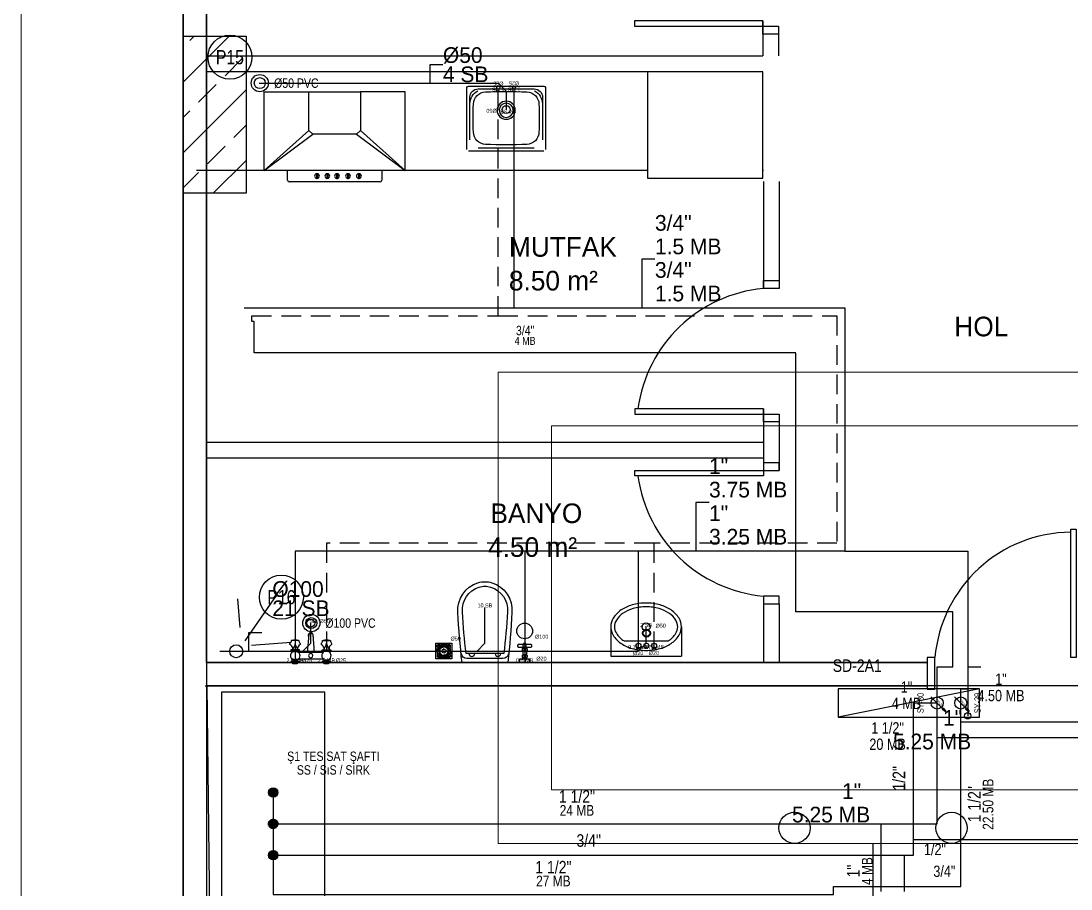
# Model space of a CAD drawing. Header units: centimetres. Extents: x 247996 to 315152, y -468471 to -440326.
# Drawn here: x 256625 to 257294, y -441872 to -441319 of the extents above; entities that cross this region are included whole.
import ezdxf
from ezdxf.enums import TextEntityAlignment as Align

# ---------------------------------------------------------------- set-up
doc = ezdxf.new("R2010")
doc.units = ezdxf.units.CM
doc.linetypes.add('0', pattern=[500, 500])
doc.linetypes.add('BASMA HATTI', pattern=[0.375, 0.25, -0.125])
for name, color, linetype, lineweight in [('SCOTT-ANTED', 144, 'CONTINUOUS', 0), ('SCOTT-MTY-PISSU-BORU-TAVANDAN', 6, 'PISSU HATTI', 30), ('SCOTT-MTY-PISSU-CAP', 211, 'CONTINUOUS', 30), ('SCOTT-MTY-SICAKSU-BORU', 1, 'BASMA HATTI', 30), ('SCOTT-MTY-SOGUKSU-BORU', 5, '0', 30), ('SCOTT-MTY-TEMIZSU-CAP', 101, 'CONTINUOUS', 30)]:
    doc.layers.add(name, color=color, linetype=linetype, lineweight=lineweight)
for name, color, linetype in [('SCOTT-MD-YUK-BIRIMI', 7, 'CONTINUOUS'), ('SCOTT-MKDU0', 50, 'CONTINUOUS'), ('SCOTT-MTY-PISSU-KOLON', 211, 'Continuous'), ('SCOTT-MTY-PISSU-KOLONNO', 211, 'Continuous'), ('SCOTT-MTY-SAYAC', 3, 'Continuous'), ('SCOTT-MTY-SIRKULASYON-BORU', 31, 'Continuous'), ('SCOTT-MTY-TEFRIS', 15, 'CONTINUOUS'), ('SCOTT-MTY-TES-SAFT', 8, 'Continuous'), ('SCOTT-MTY-VANA', 1, 'Continuous'), ('SCOTT-MTY-YUK-BIRIMI', 7, 'CONTINUOUS')]:
    doc.layers.add(name, color=color, linetype=linetype)
doc.styles.add('CAP', font='wturkce.SHX', dxfattribs={"width": 0.65})
doc.styles.add('MtXpl_Comic_Sans_MS', font='comic.ttf')
doc.styles.add('MTY_CAP', font='wturkce.SHX', dxfattribs={"width": 0.65})
doc.styles.add('MTYCAPLT', font='arial.ttf')
doc.styles.add('ROTAS', font='arial.ttf')
doc.linetypes.add('PISSU HATTI', pattern='A,0.5,0.5,["(",Standard,S=0.1,R=0,X=-0.01,Y=-0.036],-0.05', length=0.9)

# ---------------------------------------------------------------- blocks, each defined once
blk = doc.blocks.new('T-KOLON-T')
blk.add_hatch(color=7).paths.add_polyline_path([(3, 0), (2.77, 1.15), (2.12, 2.12), (1.15, 2.77), (0, 3), (-1.15, 2.77), (-2.12, 2.12), (-2.77, 1.15), (-3, 0), (-2.77, -1.15), (-2.12, -2.12), (-1.15, -2.77), (0, -3), (1.15, -2.77), (2.12, -2.12), (2.77, -1.15)])
blk.add_circle((0, 0), 3)
blk = doc.blocks.new('T-DOLAP')
blk.add_line((-45, -9), (45, 9))
blk.add_lwpolyline([(-45, -9), (45, -9), (45, 9), (-45, 9)], close=True)
blk = doc.blocks.new('MTY-SU SAYACI')
at = {"layer": 'SCOTT-MTY-VANA'}
blk.add_hatch(color=256, dxfattribs=at).paths.add_polyline_path([(9.8, 9.8), (5.6, 7), (7, 5.6)])
for p, q in [((-7.3, -7.3), (6.3, 6.3)), ((5.6, 7), (9.8, 9.8)), ((7, 5.6), (5.6, 7)), ((7, 5.6), (9.8, 9.8))]:
    blk.add_line(p, q, dxfattribs=at)
blk.add_circle((0, 0), 7, dxfattribs=at)
blk.add_attdef('CAP', (-2.3, -1.2), '', height=2.5, rotation=45, dxfattribs=at)
blk = doc.blocks.new('T-KOLON-P')
for radius in [5.5, 3.5]:
    blk.add_circle((0, 0), radius)
blk = doc.blocks.new('SUZGEC1')
at = {"layer": 'SCOTT-MTY-TEFRIS'}
blk.add_lwpolyline([(-5, -5), (-5, 5), (5, 5), (5, -5)], close=True, dxfattribs=at)
for points in [[(-4.33, 3.86), (-1.99, 1.52, 0.029484), (-2.15, 1.27), (-4.33, 2.48)], [(-2.48, 0.33), (-4.33, 0.33), (-4.33, 1.72), (-2.41, 0.65, 0.032775)], [(-3.86, 4.33), (-2.48, 4.33), (-1.27, 2.15, 0.029484), (-1.52, 1.99)], [(-0.65, 2.41, -0.032775), (-0.33, 2.48), (-0.33, 4.33), (-1.72, 4.33)], [(0.33, 2.48), (0.33, 4.33), (1.72, 4.33), (0.65, 2.41, 0.032775)], [(1.27, 2.15), (2.48, 4.33), (3.86, 4.33), (1.52, 1.99, 0.029484)], [(4.33, 3.86), (1.99, 1.52, -0.029484), (2.15, 1.27), (4.33, 2.48)], [(4.33, 0.33), (4.33, 1.72), (2.41, 0.65, -0.032775), (2.48, 0.33)], [(-2.48, -0.33), (-4.33, -0.33), (-4.33, -1.72), (-2.41, -0.65, -0.032775)], [(-4.33, -3.86), (-1.99, -1.52, -0.029484), (-2.15, -1.27), (-4.33, -2.48)], [(-3.86, -4.33), (-2.48, -4.33), (-1.27, -2.15, -0.029484), (-1.52, -1.99)], [(-0.33, -4.33), (-1.72, -4.33), (-0.65, -2.41, 0.032775), (-0.33, -2.48)], [(0.33, -2.48), (0.33, -4.33), (1.72, -4.33), (0.65, -2.41, -0.032775)], [(2.48, -4.33), (1.27, -2.15, 0.029484), (1.52, -1.99), (3.86, -4.33)], [(4.33, -2.48), (4.33, -3.86), (1.99, -1.52, 0.029484), (2.15, -1.27)], [(4.33, -0.33), (4.33, -1.72), (2.41, -0.65, 0.032775), (2.48, -0.33)]]:
    blk.add_lwpolyline(points, format="xyb", close=True, dxfattribs=at)
blk.add_circle((0, 0), 1.25, dxfattribs=at)
at = {"layer": 'SCOTT-MD-YUK-BIRIMI', "color": 6, "style": 'CAP'}
blk.add_attdef('PSCP', (4.29, 6.72), '', height=2.5, dxfattribs=at)
blk.add_attdef('PS', text='', height=2.5, dxfattribs=at).set_placement((0, 0), align=Align.CENTER)
blk = doc.blocks.new('EVIYE1')
at = {"layer": 'SCOTT-MTY-TEFRIS', "color": 6}
blk.add_circle((0, 15), 2.5, dxfattribs=at)
at = {"layer": 'SCOTT-MTY-TEFRIS', "color": 3, "ltscale": 10}
blk.add_circle((-5, 1), 1, dxfattribs=at)
at = {"layer": 'SCOTT-MTY-TEFRIS', "color": 1, "ltscale": 10}
blk.add_circle((5, 1), 1, dxfattribs=at)
at = {"layer": 'SCOTT-MD-YUK-BIRIMI', "color": 6, "style": 'CAP'}
blk.add_attdef('PS', text='', height=2.5, dxfattribs=at).set_placement((0, 15), align=Align.CENTER)
blk.add_attdef('PSCP', (6.08, 14.48), '', height=2.5, dxfattribs=at)
at = {"layer": 'SCOTT-MD-YUK-BIRIMI', "color": 3, "style": 'CAP'}
for tag, p in [('SO', (-5, 1)), ('SOCP', (-5, -2.99))]:
    blk.add_attdef(tag, text='', height=2.5, dxfattribs=at).set_placement(p, align=Align.CENTER)
at = {"layer": 'SCOTT-MD-YUK-BIRIMI', "color": 1, "style": 'CAP'}
for tag, p in [('SC', (5, 1)), ('SCCP', (5, -2.8))]:
    blk.add_attdef(tag, text='', height=2.5, dxfattribs=at).set_placement(p, align=Align.CENTER)
blk = doc.blocks.new('MTY-PIS SU CAP SB')
at = {"layer": 'SCOTT-MTY-PISSU-CAP'}
for p, q in [((0.833, 1.167), (0, 1.167)), ((0, 1.167), (0, 0))]:
    blk.add_line(p, q, dxfattribs=at)
at = {"layer": 'SCOTT-MTY-PISSU-CAP', "style": 'MTY_CAP', "width": 0.65}
blk.add_attdef('PSCP', text='', height=1, dxfattribs=at).set_placement((0.833, 1.79), align=Align.MIDDLE_LEFT)
at = {"layer": 'SCOTT-MTY-YUK-BIRIMI', "color": 211, "style": 'MTY_CAP', "width": 0.65}
blk.add_attdef('PS', text='', height=1, dxfattribs=at).set_placement((0.833, 0.566), align=Align.MIDDLE_LEFT)
blk = doc.blocks.new('LAVABO1')
at = {"layer": 'SCOTT-MTY-TEFRIS', "color": 6}
blk.add_circle((0, 15), 2.5, dxfattribs=at)
at = {"layer": 'SCOTT-MTY-TEFRIS', "color": 3, "ltscale": 10}
blk.add_circle((-5, 1), 1, dxfattribs=at)
at = {"layer": 'SCOTT-MTY-TEFRIS', "color": 1, "ltscale": 10}
blk.add_circle((5, 1), 1, dxfattribs=at)
at = {"layer": 'SCOTT-MD-YUK-BIRIMI', "color": 6, "style": 'CAP'}
blk.add_attdef('PS', text='', height=2.5, dxfattribs=at).set_placement((0, 15), align=Align.CENTER)
blk.add_attdef('PSCP', (6.08, 14.48), '', height=2.5, dxfattribs=at)
at = {"layer": 'SCOTT-MD-YUK-BIRIMI', "color": 3, "style": 'CAP'}
for tag, p in [('SO', (-5, 1)), ('SOCP', (-5, -2.99))]:
    blk.add_attdef(tag, text='', height=2.5, dxfattribs=at).set_placement(p, align=Align.CENTER)
at = {"layer": 'SCOTT-MD-YUK-BIRIMI', "color": 1, "style": 'CAP'}
for tag, p in [('SC', (5, 1)), ('SCCP', (5, -2.8))]:
    blk.add_attdef(tag, text='', height=2.5, dxfattribs=at).set_placement(p, align=Align.CENTER)
blk = doc.blocks.new('KLOZET1')
at = {"layer": 'SCOTT-MTY-TEFRIS', "color": 15}
blk.add_lwpolyline([(-3.88, 11.44, 0.414214), (-4.52, 10.8), (-4.52, 10.3, 0.414214), (-3.88, 9.66), (3.88, 9.66, 0.414214), (4.52, 10.3), (4.52, 10.8, 0.414214), (3.88, 11.44)], format="xyb", close=True, dxfattribs=at)
for points in [[(-1.61, 8.64), (-1.61, 7.54)], [(-1.21, 7.21), (-1.21, 4.8)], [(1.13, 8.88), (-1.06, 8.88)], [(-1.06, 7.3), (1.13, 7.3)], [(-0.51, 8.64), (-0.51, 7.54)], [(0.58, 8.64), (0.58, 7.54)], [(1.28, 4.8), (1.28, 5.24), (1.28, 7.21)], [(1.68, 8.64), (1.68, 7.54)], [(-1.61, 4.45), (-1.61, 3.35)], [(-1.35, 3.17), (-1.35, 2.32), (1.42, 2.32), (1.42, 3.17)], [(1.13, 4.69), (-1.06, 4.69)], [(-1.06, 3.11), (1.13, 3.11)], [(-0.51, 4.45), (-0.51, 3.35)], [(0.58, 4.45), (0.58, 3.35)], [(1.68, 4.45), (1.68, 3.35)]]:
    blk.add_lwpolyline(points, dxfattribs=at)
at = {"layer": 'SCOTT-MTY-TEFRIS', "color": 15, "elevation": 0}
for points in [[(-1, 10.3), (-1, 10.8, -0.414214), (-0.36, 11.44)], [(1, 10.3), (1, 10.8, 0.414214), (0.36, 11.44)]]:
    blk.add_lwpolyline(points, format="xyb", dxfattribs=at)
at = {"layer": 'SCOTT-MTY-TEFRIS', "color": 15}
for points in [[(-0.76, 11.45), (0.76, 11.45), (0.76, 11.98), (-0.76, 11.98)], [(-0.76, 8.88), (0.76, 8.88), (0.76, 9.66), (-0.76, 9.66)], [(3, 0), (-3, 0), (-3, 2.32), (3, 2.32)]]:
    blk.add_lwpolyline(points, close=True, dxfattribs=at)
at = {"layer": 'SCOTT-MTY-TEFRIS', "color": 6}
blk.add_circle((0, 20), 5, dxfattribs=at)
at = {"layer": 'SCOTT-MTY-TEFRIS', "color": 15}
for centre, radius, start, end in [((-1.06, 8.15), 0.734, 41.75917, 138.24096), ((-1.06, 8.03), 0.734, 221.7593, 318.24081), ((-0.36, 10.3, 0), 0.641, 179.99985, 270.00006), ((0.04, 8.15), 0.734, 41.75917, 138.24096), ((0.04, 8.03), 0.734, 221.7593, 318.24081), ((0.36, 10.3, 0), 0.641, 270.00006, 0), ((1.13, 8.15), 0.734, 41.75917, 138.24096), ((1.13, 8.03), 0.734, 221.7593, 318.24081), ((-1.06, 3.96), 0.734, 41.75917, 138.24096), ((-1.06, 3.84), 0.734, 221.7593, 318.24081), ((0.04, 3.96), 0.734, 41.75917, 138.24096), ((0.04, 3.84), 0.734, 221.7593, 318.24081), ((1.13, 3.96), 0.734, 41.75917, 138.24096), ((1.13, 3.84), 0.734, 221.7593, 318.24081)]:
    blk.add_arc(centre, radius, start, end, dxfattribs=at)
at = {"layer": 'SCOTT-MD-YUK-BIRIMI', "color": 6, "style": 'CAP'}
blk.add_attdef('PS', text='', height=2.5, dxfattribs=at).set_placement((0, 20), align=Align.CENTER)
blk.add_attdef('PSCP', (6.63, 15.09), '', height=2.5, dxfattribs=at)
at = {"layer": 'SCOTT-MD-YUK-BIRIMI', "color": 3, "style": 'CAP'}
blk.add_attdef('SO', text='', height=2.5, dxfattribs=at).set_placement((0, 0.13), align=Align.CENTER)
blk.add_attdef('SOCP', (7.43, 1.09), '', height=2.5, dxfattribs=at)
blk = doc.blocks.new('DUS TEKNESI1')
at = {"layer": 'SCOTT-MTY-TEFRIS'}
for points in [[(-10, 13.89), (-10, 12.2, -0.146062), (-11.33, 8.88, 0.113221), (-13.28, 11.48, -0.416893), (-13.31, 11.96)], [(-6.69, 11.96, -0.17585), (-7.51, 13.89), (-12.49, 13.89, -0.17585), (-13.31, 11.96)], [(0, 18.37), (-0.63, 18.37, 0.391322), (-1.29, 17.76), (-2.2, 6.27)], [(0, 18.37), (0.63, 18.37, -0.391322), (1.29, 17.76), (2.2, 6.27)], [(6.69, 11.96, 0.17585), (7.51, 13.89), (12.49, 13.89, 0.17585), (13.31, 11.96)], [(10, 13.89), (10, 12.2, 0.146062), (11.33, 8.88, -0.113221), (13.28, 11.48)], [(-8.61, 6.88, -0.601952), (-8.61, 1.65), (-8.61, 0.83)], [(8.61, 6.88, 0.601952), (8.61, 1.65), (11.39, 1.65, 0.601952), (11.39, 6.88)], [(-12.77, 0.5), (-12.77, 0), (-10, 0), (-7.23, 0), (-7.23, 0.5, 0.153746), (-12.77, 0.5), (-10, 0.5), (-7.23, 0.5)], [(12.77, 0.5), (12.77, 0), (10, 0), (7.23, 0), (7.23, 0.5, -0.153746), (12.77, 0.5), (10, 0.5), (7.23, 0.5)]]:
    blk.add_lwpolyline(points, format="xyb", dxfattribs=at)
for points in [[(-12.77, 7.51), (-10, 7.51), (-7.23, 7.51), (-7.23, 8.01), (-10, 8.01), (-12.77, 8.01)], [(12.77, 7.51), (10, 7.51), (7.23, 7.51), (7.23, 8.01), (10, 8.01), (12.77, 8.01)], [(-8.61, 0), (-8.61, -1.03), (-11.39, -1.03), (-11.39, 0)], [(11.39, 0), (11.39, -1.03), (8.61, -1.03), (8.61, 0)]]:
    blk.add_lwpolyline(points, close=True, dxfattribs=at)
for points in [[(-11.64, 9.5), (-11.64, 8.01)], [(-11.39, 7.51), (-11.39, 6.88), (-8.61, 6.88)], [(-8.61, 7.51), (-8.61, 6.88)], [(-8.36, 9.5), (-8.36, 8.01)], [(8.36, 9.5), (8.36, 8.01)], [(11.39, 7.51), (11.39, 6.88), (8.61, 6.88)], [(8.61, 7.51), (8.61, 6.88)], [(11.64, 9.5), (11.64, 8.01)], [(-8.61, 1.65), (-11.39, 1.65), (-11.39, 0.83)], [(7.82, 6.27), (-7.82, 6.27)], [(-7.82, 2.27), (7.82, 2.27)], [(8.61, 1.65), (8.61, 0.83)], [(11.39, 1.65), (11.39, 0.83)]]:
    blk.add_lwpolyline(points, dxfattribs=at)
at = {"layer": 'SCOTT-MTY-TEFRIS', "color": 6}
blk.add_circle((0, 25), 2.5, dxfattribs=at)
at = {"layer": 'SCOTT-MTY-TEFRIS'}
for centre, radius, start, end in [((-9.99, 2.25), 11.85, 79.4131, 100.58675), ((0, 17.2), 1.6, 330.69749, 209.30263), ((9.99, 2.25), 11.85, 79.4131, 100.58675), ((-10, 4.27), 2.96, 117.90841, 242.09186), ((-3.77, 12.76), 6.25, 185.20803, 218.44761), ((-2.03, 5.93), 7.27, 130.25508, 156.09376), ((-6.95, 11.74), 0.344, 310.56547, 41.0891), ((6.95, 11.74), 0.344, 138.91075, 229.43465), ((2.03, 5.93), 7.27, 23.90632, 49.74465), ((3.77, 12.76), 6.25, 321.55251, 354.79208), ((13.05, 11.74), 0.344, 310.56547, 41.0891), ((0, 4.27), 1.37, 90.00021, 270.00006), ((0, 4.27), 1.37, 270.00006, 90.00021)]:
    blk.add_arc(centre, radius, start, end, dxfattribs=at)
at = {"layer": 'SCOTT-MD-YUK-BIRIMI', "color": 6, "style": 'CAP'}
blk.add_attdef('PS', text='', height=2.5, dxfattribs=at).set_placement((0, 25), align=Align.CENTER)
blk.add_attdef('PSCP', (5.6, 25), '', height=2.5, dxfattribs=at)
at = {"layer": 'SCOTT-MD-YUK-BIRIMI', "color": 3, "style": 'CAP'}
blk.add_attdef('SO', text='', height=2.5, dxfattribs=at).set_placement((-10, 0), align=Align.CENTER)
blk.add_attdef('SOCP', (-5.56, 0), '', height=2.5, dxfattribs=at)
at = {"layer": 'SCOTT-MD-YUK-BIRIMI', "color": 1, "style": 'CAP'}
blk.add_attdef('SC', text='', height=2.5, dxfattribs=at).set_placement((10, 0), align=Align.CENTER)
blk.add_attdef('SCCP', (15.92, 0), '', height=2.5, dxfattribs=at)
blk = doc.blocks.new('MTY-TEMIZ SU CAP MB')
at = {"layer": 'SCOTT-MTY-TEMIZSU-CAP'}
for p, q in [((0.833, 3.096), (0, 3.096)), ((0, 3.096), (0, 0))]:
    blk.add_line(p, q, dxfattribs=at)
at = {"layer": 'SCOTT-MTY-TEMIZSU-CAP', "style": 'MTY_CAP', "width": 0.65}
for tag, p in [('SOCP', (0.833, 5.417)), ('SCCP', (0.833, 2.417))]:
    blk.add_attdef(tag, text='', height=1, dxfattribs=at).set_placement(p, align=Align.MIDDLE_LEFT)
at = {"layer": 'SCOTT-MTY-YUK-BIRIMI', "color": 101, "style": 'MTY_CAP', "width": 0.65}
for tag, p in [('SO', (0.833, 3.917)), ('SC', (0.833, 0.917))]:
    blk.add_attdef(tag, text='', height=1, dxfattribs=at).set_placement(p, align=Align.MIDDLE_LEFT)
blk = doc.blocks.new('TERMOSIFON1')
at = {"layer": 'SCOTT-MTY-TEFRIS', "color": 7, "lineweight": 20, "ltscale": 40}
blk.add_lwpolyline([(-23.887, 0), (23.887, 0), (23.887, 30.03), (-23.887, 30.03)], close=True, dxfattribs=at)
at = {"layer": 'SCOTT-MTY-TEFRIS', "color": 1, "lineweight": 20, "ltscale": 40}
blk.add_lwpolyline([(-20.475, 3.413), (20.475, 3.413), (20.475, 26.618), (-20.475, 26.618)], close=True, dxfattribs=at)
at = {"layer": 'SCOTT-MTY-TEFRIS', "color": 3, "ltscale": 10}
blk.add_circle((-5, 1), 1, dxfattribs=at)
at = {"layer": 'SCOTT-MTY-TEFRIS', "color": 1, "ltscale": 10}
blk.add_circle((5, 1), 1, dxfattribs=at)
at = {"layer": 'SCOTT-MD-YUK-BIRIMI', "color": 3, "style": 'MTYCAPLT', "width": 0.65}
for tag, p in [('SO_001', (-5.656, 0.5)), ('SOCP_001', (-6.287, -0.985))]:
    blk.add_attdef(tag, p, '', height=1, dxfattribs=at)
at = {"layer": 'SCOTT-MD-YUK-BIRIMI', "color": 1, "style": 'MTYCAPLT', "width": 0.65}
for tag, p in [('SC_001', (4.367, 0.5)), ('SCCP_001', (3.738, -0.963))]:
    blk.add_attdef(tag, p, '', height=1, dxfattribs=at)

msp = doc.modelspace()

# ---------------------------------------------------------------- linework, layer by layer
at = {"layer": 'SCOTT-ANTED'}
msp.add_line((256625.37, -440326.55), (256625.37, -447826.55), dxfattribs=at)
at = {"layer": 'SCOTT-MKDU0', "color": 8, "ltscale": 0.03}
for p, q in [((256728.6, -440508.19), (256728.6, -443082.08)), ((256728.6, -443082.08), (256728.6, -440508.19)), ((256743.6, -440523.24), (256743.6, -443082.08)), ((256728.6, -440527.34), (256728.6, -441742.11)), ((256743.6, -440527.29), (256743.6, -441742.11)), ((256743.6, -441727.11), (256743.6, -440527.29)), ((257097.98, -441318.51), (257097.98, -441340.75)), ((257107.98, -441321.83), (257107.98, -441340.75)), ((256728.74, -441357.52), (256758.03, -441328.23)), ((256728.74, -441328.23), (256768.74, -441328.23)), ((256728.74, -441428.23), (256728.74, -441328.23)), ((256732.87, -441330.94), (256735.58, -441328.23)), ((256768.74, -441328.23), (256768.74, -441428.23)), ((257097.98, -441340.98), (256743.6, -441340.98)), ((256755.32, -441353.39), (256766.55, -441342.16)), ((257097.98, -441350.98), (256743.6, -441350.98)), ((257097.98, -441350.98), (257024.36, -441350.98)), ((257024.36, -441350.98), (257024.36, -441418.66)), ((257097.98, -441418.66), (257097.98, -441350.98)), ((256738.48, -441370.23), (256749.71, -441359)), ((256728.74, -441402.42), (256768.74, -441362.42)), ((256780.18, -441363.68), (256808.68, -441363.68)), ((256780.18, -441413.68), (256780.18, -441363.68)), ((256870.18, -441363.68), (256841.68, -441363.68)), ((256870.18, -441413.68), (256870.18, -441363.68)), ((256909.43, -441400.4), (256909.43, -441360.97)), ((256910.43, -441359.97), (256958.43, -441359.97)), ((256916.58, -441361.82), (256952.28, -441361.82)), ((256959.43, -441360.97), (256959.43, -441400.4)), ((256911.28, -441394.25), (256911.28, -441367.12)), ((256957.58, -441367.12), (256957.58, -441394.25)), ((256728.74, -441379.97), (256732.87, -441375.84)), ((256760.93, -441392.68), (256768.74, -441384.87)), ((256808.68, -441388.18), (256780.18, -441413.68)), ((256780.18, -441413.68), (256811.18, -441390.68)), ((256839.18, -441390.68), (256870.18, -441413.68)), ((256870.18, -441413.68), (256841.68, -441388.18)), ((256744.1, -441409.52), (256755.32, -441398.29)), ((256958.43, -441401.4), (256910.43, -441401.4)), ((256952.28, -441399.55), (256916.58, -441399.55)), ((256747.83, -441428.23), (256768.74, -441407.32)), ((256728.74, -441424.87), (256738.48, -441415.13)), ((257024.36, -441413.66), (256737.09, -441413.66)), ((257024.36, -441413.66), (256737.09, -441413.66)), ((256870.18, -441413.68), (256780.18, -441413.68)), ((256795.16, -441419.98), (256795.16, -441413.68)), ((256813.62, -441415.73), (256813.62, -441418.3)), ((256813.62, -441415.73), (256814.24, -441415.73)), ((256813.62, -441418.3), (256813.62, -441418.81)), ((256814.24, -441418.81), (256813.62, -441418.81)), ((256814.24, -441415.73), (256814.24, -441418.3)), ((256814.24, -441418.3), (256814.24, -441418.81)), ((256820.21, -441415.73), (256820.21, -441418.3)), ((256820.21, -441415.73), (256820.82, -441415.73)), ((256820.21, -441418.3), (256820.21, -441418.81)), ((256820.82, -441418.81), (256820.21, -441418.81)), ((256820.82, -441415.73), (256820.82, -441418.3)), ((256820.82, -441418.3), (256820.82, -441418.81)), ((256826.36, -441415.73), (256826.36, -441418.3)), ((256826.36, -441415.73), (256826.98, -441415.73)), ((256826.36, -441418.3), (256826.36, -441418.81)), ((256826.36, -441418.81), (256826.98, -441418.81)), ((256826.98, -441415.73), (256826.98, -441418.3)), ((256826.98, -441418.3), (256826.98, -441418.81)), ((256833.35, -441415.73), (256833.35, -441418.3)), ((256833.35, -441415.73), (256833.97, -441415.73)), ((256833.35, -441418.3), (256833.35, -441418.8)), ((256833.35, -441418.81), (256833.97, -441418.81)), ((256833.97, -441415.73), (256833.97, -441418.3)), ((256833.97, -441418.3), (256833.97, -441418.81)), ((256840.35, -441415.73), (256840.35, -441418.3)), ((256840.35, -441415.73), (256840.96, -441415.73)), ((256840.35, -441418.3), (256840.35, -441418.8)), ((256840.35, -441418.81), (256840.96, -441418.81)), ((256840.96, -441415.73), (256840.96, -441418.3)), ((256840.96, -441418.3), (256840.96, -441418.81)), ((256855.16, -441413.68), (256855.16, -441419.98)), ((257024.36, -441418.66), (257097.98, -441418.66)), ((257098.25, -441413.66), (257097.98, -441413.66)), ((257098.25, -441413.66), (257097.98, -441413.66)), ((256854.16, -441420.98), (256796.16, -441420.98)), ((257098.25, -441420.7), (257098.25, -441488.91)), ((257108.25, -441420.7), (257108.25, -441488.91)), ((256768.74, -441428.23), (256728.74, -441428.23)), ((257098.25, -441565.59), (257098.25, -441608.23)), ((257108.25, -441568.91), (257108.25, -441604.92)), ((257098.25, -441587.11), (256743.6, -441587.11)), ((257098.25, -441597.11), (256743.6, -441597.11)), ((256765, -441704.94), (256763.58, -441686.57)), ((256768.24, -441713.36), (256788.45, -441683.79)), ((257098.25, -441689.92), (257098.25, -441727.11)), ((257108.25, -441689.92), (257108.25, -441727.11)), ((257001.04, -441704.42), (257001.04, -441723.07)), ((257046.06, -441704.42), (257046.06, -441723.07)), ((257009.5, -441713.44), (257037.6, -441713.44)), ((256772.14, -441716.15), (256797.51, -441714.19)), ((256743.6, -441727.11), (257202.54, -441727.11)), ((257202.54, -441727.11), (256743.6, -441727.11)), ((257001.04, -441723.07), (257046.06, -441723.07)), ((256742.69, -441742.11), (257202.54, -441742.11)), ((258298.25, -441742.11), (256743.81, -441742.11)), ((256743.81, -441742.11), (256758.74, -443053.17))]:
    msp.add_line(p, q, dxfattribs=at)
for points in [[(257097.98, -441321.83), (257097.98, -441318.51), (257016.11, -441318.51), (257016.11, -441321.83)], [(257098.25, -441568.91), (257098.25, -441565.59), (257016.38, -441565.59), (257016.38, -441568.91)], [(257098.25, -441604.92), (257098.25, -441608.23), (257016.38, -441608.23), (257016.38, -441604.92)], [(257297.54, -441724.11), (257294.22, -441724.11), (257294.22, -441642.25), (257297.54, -441642.25)]]:
    msp.add_lwpolyline(points, close=True, dxfattribs=at)
for points in [[(257107.98, -441321.83), (257107.98, -441326.83), (257097.98, -441326.83), (257097.98, -441321.83), (257107.98, -441321.83)], [(257108.25, -441483.91), (257108.25, -441488.91), (257098.25, -441488.91), (257098.25, -441483.91), (257108.25, -441483.91)], [(257108.25, -441568.91), (257108.25, -441573.91), (257098.25, -441573.91), (257098.25, -441568.91), (257108.25, -441568.91)], [(257108.25, -441604.92), (257108.25, -441599.92), (257098.25, -441599.92), (257098.25, -441604.92), (257108.25, -441604.92)], [(257108.25, -441689.92), (257108.25, -441684.92), (257098.25, -441684.92), (257098.25, -441689.92), (257108.25, -441689.92)], [(257202.54, -441744.11), (257207.54, -441744.11), (257207.54, -441724.11), (257202.54, -441724.11), (257202.54, -441744.11)], [(257202.54, -441744.11), (257207.54, -441744.11), (257207.54, -441724.11), (257202.54, -441724.11), (257202.54, -441744.11)], [(257202.54, -441744.11), (257207.54, -441744.11), (257207.54, -441724.11), (257202.54, -441724.11), (257202.54, -441744.11)]]:
    msp.add_lwpolyline(points, dxfattribs=at)
for points in [[(256906.29, -441727.11, -0.01664), (256903.68, -441695.28, -0.351622), (256916.46, -441676.36, -0.068714), (256920.88, -441675.75, -0.068714), (256925.3, -441676.36, -0.351622), (256938.09, -441695.28, -0.01664), (256935.47, -441727.11)], [(256908.86, -441721.55, -0.016866), (256906.55, -441695.09, -0.351778), (256917.28, -441679.13, -0.068022), (256920.88, -441678.63, -0.068022), (256924.49, -441679.13, -0.351778), (256935.21, -441695.09, -0.016866), (256932.9, -441721.55)]]:
    msp.add_lwpolyline(points, format="xyb", close=True, dxfattribs=at)
msp.add_lwpolyline([(256935.75, -441721.67, -0.389191), (256932.4, -441724.74), (256920.88, -441724.74), (256909.36, -441724.74, -0.389191), (256906.01, -441721.67, -0.389191)], format="xyb", dxfattribs=at)
for centre, radius in [((257023.8, -441708.53), 2.52), ((257023.8, -441708.53), 2.12), ((256762.49, -441720.06, 51), 4.14), ((257018.7, -441716.47), 1.56), ((257023.74, -441716.47), 1.56), ((257028.67, -441716.47), 1.56)]:
    msp.add_circle(centre, radius, dxfattribs=at)
for centre, radius, start, end in [((256813.91, -441417.29), 1.54, 100.57538, 259.46205), ((256813.91, -441417.29), 1.54, 282.6235, 77.37669), ((256820.49, -441417.29), 1.54, 100.57538, 259.46205), ((256820.49, -441417.29), 1.54, 282.6235, 77.37669), ((256826.64, -441417.29), 1.54, 100.57538, 259.46205), ((256826.64, -441417.29), 1.54, 282.6235, 77.37669), ((256833.63, -441417.29), 1.54, 100.57538, 259.46205), ((256833.63, -441417.29), 1.54, 282.6235, 77.37669), ((256840.63, -441417.29), 1.54, 100.57538, 259.46205), ((256840.63, -441417.29), 1.54, 282.6235, 77.37669), ((256796.16, -441419.98), 1, 180, 270), ((256854.16, -441419.98), 1, 270, 0), ((257106.48, -441577.47), 88.95, 95.30809, 172.32526), ((257106.48, -441596.36), 88.95, 187.67474, 264.69191), ((257294.79, -441731.78), 87.59, 90.36866, 174.98091), ((257294.79, -441731.78), 87.59, 90.36866, 174.98091), ((257294.79, -441731.78), 87.59, 90.36866, 174.98091), ((257017.2, -441708.03), 17.19, 123.83466, 148.28659), ((257021.04, -441713.75), 24.08, 105.51757, 123.83466), ((257021.04, -441713.75), 21.68, 105.51757, 123.83466), ((257023.55, -441722.8), 33.47, 90, 105.51757), ((257023.55, -441722.8), 31.07, 90, 105.51757), ((257023.55, -441722.8), 33.47, 74.48243, 90), ((257023.55, -441722.8), 31.07, 74.48243, 90), ((257026.06, -441713.75), 21.68, 56.16534, 74.48243), ((257026.06, -441713.75), 24.08, 56.16534, 74.48243), ((257029.9, -441708.03), 17.19, 31.71341, 56.16534), ((257011.36, -441704.42), 10.33, 148.28659, 180), ((257011.36, -441704.42), 7.93, 148.28659, 180), ((257017.2, -441708.03), 14.8, 123.83466, 148.28659), ((257029.9, -441708.03), 14.8, 31.71341, 56.16534), ((257035.74, -441704.42), 7.93, 0, 31.71341), ((257035.74, -441704.42), 10.33, 0, 31.71341), ((257011.36, -441704.42), 10.33, 180, 211.71341), ((257011.36, -441704.42), 7.93, 180, 211.71341), ((257035.74, -441704.42), 7.93, 328.28659, 0), ((257035.74, -441704.42), 10.33, 328.28659, 0), ((257017.2, -441700.81), 17.19, 211.71341, 236.16534), ((257017.2, -441700.81), 14.8, 211.71341, 238.62326), ((257029.9, -441700.81), 14.8, 301.37674, 328.28659), ((257029.9, -441700.81), 17.19, 303.83466, 328.28659), ((257021.04, -441695.09), 24.08, 236.16534, 254.48243), ((257023.55, -441686.04), 33.47, 254.48243, 270), ((257023.55, -441686.04), 33.47, 270, 285.51757), ((257026.06, -441695.09), 24.08, 285.51757, 303.83466), ((256912.58, -441721.55), 1.78, 180, 0), ((256929.19, -441721.55), 1.78, 180, 0)]:
    msp.add_arc(centre, radius, start, end, dxfattribs=at)
at = {"layer": 'SCOTT-MKDU0', "color": 8, "ltscale": 0.03, "extrusion": (0, 0, -1)}
for centre, major_axis, start_param, end_param in [((256910.43, -441360.97), (0.707, 0.707), 3.926991, 5.497787), ((256916.58, -441367.12), (-3.75, 3.75), 5.497787, 7.068583), ((256921.43, -441371.64), (-7.14, 7.14), 5.524757, 6.541187), ((256921.55, -441371.65), (-5.66, 5.66), 5.524757, 7.028844), ((256934.43, -441695.65), (332.25, 0), 4.67265, 4.752129), ((256947.32, -441371.65), (-5.66, 5.66), 0.825137, 2.329224), ((256952.28, -441367.12), (3.75, 3.75), -0.785398, 0.785398), ((256947.44, -441371.64), (7.14, 7.14), -0.258001, 0.758428), ((256958.43, -441360.97), (0.707, 0.707), -0.785398, 0.785398), ((257245.68, -441380.4), (-234.94, 234.94), 5.470817, 5.524757), ((256934.43, -441375.4), (-4.07, 4.07), 3.926991, 10.210176), ((256934.43, -441375.4), (-3.18, 3.18), 3.926991, 10.210176), ((256623.18, -441380.4), (234.94, 234.94), 0.758428, 0.812368), ((256921.55, -441389.14), (5.66, 5.66), 2.395934, 3.900021), ((256947.32, -441389.14), (5.66, 5.66), 0.812368, 2.316455), ((256934.43, -441065.15), (332.25, 0), 1.531058, 1.610536)]:
    msp.add_ellipse(centre, major_axis=major_axis, ratio=1, start_param=start_param, end_param=end_param, dxfattribs=at)
at = {"layer": 'SCOTT-MKDU0', "color": 8, "ltscale": 0.03, "invisible_edges": 1}
for points in [[(256841.68, -441388.18), (256808.68, -441388.18), (256808.68, -441363.68), (256841.68, -441363.68)], [(256808.68, -441388.18), (256841.68, -441388.18), (256839.18, -441390.68), (256811.18, -441390.68)]]:
    msp.add_3dface(points, dxfattribs=at)
at = {"layer": 'SCOTT-MTY-PISSU-BORU-TAVANDAN', "ltscale": 50}
for points in [[(256777.14, -441358.14), (256929.43, -441358.14)], [(256929.43, -441358.14), (256934.43, -441363.14), (256934.43, -441374.97)], [(256915.88, -441719.91), (256920.88, -441714.91), (256920.88, -441692.07)], [(256804.95, -441719.91), (256809.95, -441714.91), (256809.95, -441702.11)], [(257018.55, -441719.91), (257023.55, -441714.91), (257023.55, -441704.51)], [(256752.11, -441719.91), (256804.95, -441719.91)], [(256804.95, -441719.91), (256894.71, -441719.91)], [(256894.71, -441719.91), (256894.71, -441719.91)], [(256894.71, -441719.91), (256915.88, -441719.91)], [(256915.88, -441719.91), (257018.55, -441719.91)]]:
    msp.add_lwpolyline(points, dxfattribs=at)
at = {"layer": 'SCOTT-MTY-PISSU-KOLONNO'}
for centre in [(256758.44, -441341.57), (256791.24, -441685.57)]:
    msp.add_circle(centre, 14, dxfattribs=at)
at = {"layer": 'SCOTT-MTY-SICAKSU-BORU', "ltscale": 50}
for p, q in [((256772.49, -441506.29), (256929.43, -441506.29)), ((256929.43, -441506.29), (257145.12, -441506.29)), ((257145.12, -441506.29), (257145.12, -441651.25)), ((257145.12, -441651.25), (257028.55, -441651.25))]:
    msp.add_line(p, q, dxfattribs=at)
for points in [[(256929.43, -441506.29), (256929.43, -441360.97)], [(256819.95, -441651.25), (256819.95, -441727.11)], [(257028.55, -441651.25), (256819.95, -441651.25)], [(257028.55, -441651.25), (257028.55, -441718.51)]]:
    msp.add_lwpolyline(points, dxfattribs=at)
at = {"layer": 'SCOTT-MTY-SICAKSU-BORU'}
for points in [[(257209, -441744), (257209, -441730), (257219, -441730), (257219, -441695), (257119, -441695), (257119, -441530), (256774, -441530), (256774, -441510), (256772.49, -441510), (256772.49, -441506.29)], [(257209, -441762), (257209, -441744)], [(257209, -441775), (257209, -441762)], [(257173, -441830), (257209, -441830), (257209, -441775)], [(257209, -441775), (257499, -441775)], [(256786, -441830), (257173, -441830)], [(257173, -441830), (257173, -441873)]]:
    msp.add_lwpolyline(points, dxfattribs=at)
at = {"layer": 'SCOTT-MTY-SIRKULASYON-BORU'}
for points in [[(257194, -441762), (257194, -441753), (257209, -441753)], [(257194, -441840), (257194, -441762)], [(257188, -441850), (257194, -441850), (257194, -441840)], [(257194, -441840), (257483, -441840)], [(256786, -441850), (257188, -441850)], [(257188, -441850), (257188, -441873)]]:
    msp.add_lwpolyline(points, dxfattribs=at)
at = {"layer": 'SCOTT-MTY-SOGUKSU-BORU', "ltscale": 50}
for p, q in [((256767.49, -441501.29), (256939.43, -441501.29)), ((256939.43, -441501.29), (257150.12, -441501.29)), ((257150.12, -441501.29), (257150.12, -441656.25)), ((257150.12, -441656.25), (257018.55, -441656.25))]:
    msp.add_line(p, q, dxfattribs=at)
for points in [[(256939.43, -441501.29), (256939.43, -441360.97)], [(256799.95, -441656.25), (256799.95, -441727.11)], [(257018.55, -441656.25), (256946.22, -441656.25), (256799.95, -441656.25)], [(256946.22, -441656.25), (256946.22, -441726.98)], [(257018.55, -441656.25), (257018.55, -441718.51)], [(257150.12, -441656.25), (257228.46, -441656.25), (257228.46, -441761.19)], [(257168.12, -442149.77), (257168.12, -441842.54)]]:
    msp.add_lwpolyline(points, dxfattribs=at)
at = {"layer": 'SCOTT-MTY-SOGUKSU-BORU'}
for points in [[(257224, -441762), (257224, -441744)], [(257224, -441744), (257228.46, -441744)], [(257143, -441875), (257143, -441870), (257224, -441870), (257224, -441765)], [(257224, -441765), (257224, -441762)], [(257224, -441765), (257513, -441765)], [(256786, -441810), (256786, -441875), (257143, -441875)]]:
    msp.add_lwpolyline(points, dxfattribs=at)
at = {"layer": 'SCOTT-MTY-SOGUKSU-BORU', "ltscale": 50}
msp.add_circle((257228.46, -441761.19), 2, dxfattribs=at)
at = {"layer": 'SCOTT-MTY-TES-SAFT'}
msp.add_lwpolyline([(256753, -441940), (256819, -441940), (256819, -441746), (256753, -441746)], close=True, dxfattribs=at)

# ---------------------------------------------------------------- block references
at = {"layer": 'SCOTT-MTY-PISSU-CAP'}
ref = msp.add_blockref('MTY-PIS SU CAP SB', (256885.8, -441358.14), dxfattribs=dict(at, xscale=10, yscale=10))
ref.add_attrib('PSCP', '%%C50', dxfattribs={"height": 10, "style": 'MTY_CAP'}).set_placement((256894.13, -441340.24), align=Align.MIDDLE_LEFT)
ref.add_attrib('PS', '4 SB', dxfattribs={"layer": 'SCOTT-MTY-YUK-BIRIMI', "height": 10, "style": 'MTY_CAP'}).set_placement((256894.13, -441352.48), align=Align.MIDDLE_LEFT)
ref = msp.add_blockref('MTY-PIS SU CAP SB', (256770.36, -441719.91), dxfattribs=dict(at, xscale=10, yscale=10))
ref.add_attrib('PSCP', '%%C100', dxfattribs={"height": 10, "style": 'MTY_CAP'}).set_placement((256785.47, -441680.38), align=Align.MIDDLE_LEFT)
ref.add_attrib('PS', '21 SB', dxfattribs={"layer": 'SCOTT-MTY-YUK-BIRIMI', "height": 10, "style": 'MTY_CAP'}).set_placement((256785.47, -441692.63), align=Align.MIDDLE_LEFT)
at = {"layer": 'SCOTT-MTY-PISSU-KOLON'}
for p in [(256777.5, -441358.1), (256810.3, -441702.1)]:
    msp.add_blockref('T-KOLON-P', p, dxfattribs=at)
at = {"layer": 'SCOTT-MTY-SAYAC', "rotation": 180}
msp.add_blockref('T-DOLAP', (257191, -441753), dxfattribs=at)
at = {"layer": 'SCOTT-MTY-SAYAC'}
ref = msp.add_blockref('MTY-SU SAYACI', (257209, -441753), dxfattribs=dict(at, xscale=0.55, yscale=0.55, rotation=270))
ref.add_attrib('CAP', 'DN20', (257208.37, -441751.74), dxfattribs={"height": 1.375, "rotation": 315})
ref = msp.add_blockref('MTY-SU SAYACI', (257224, -441753), dxfattribs=dict(at, xscale=0.55, yscale=0.55, rotation=270))
ref.add_attrib('CAP', 'DN20', (257223.37, -441751.74), dxfattribs={"height": 1.375, "rotation": 315})
at = {"layer": 'SCOTT-MTY-SICAKSU-BORU'}
msp.add_blockref('T-KOLON-T', (256786, -441830), dxfattribs=at)
at = {"layer": 'SCOTT-MTY-SIRKULASYON-BORU'}
msp.add_blockref('T-KOLON-T', (256786, -441850), dxfattribs=at)
at = {"layer": 'SCOTT-MTY-SOGUKSU-BORU'}
msp.add_blockref('T-KOLON-T', (256786, -441810), dxfattribs=at)
at = {"layer": 'SCOTT-MTY-TEMIZSU-CAP'}
ref = msp.add_blockref('MTY-TEMIZ SU CAP MB', (257020.86, -441501.29), dxfattribs=dict(at, xscale=10, yscale=10))
ref.add_attrib('SCCP', '3/4"', dxfattribs={"height": 10, "style": 'MTY_CAP'}).set_placement((257029.2, -441477.12), align=Align.MIDDLE_LEFT)
ref.add_attrib('SC', '1.5 MB', dxfattribs={"layer": 'SCOTT-MTY-YUK-BIRIMI', "height": 10, "style": 'MTY_CAP'}).set_placement((257029.2, -441492.12), align=Align.MIDDLE_LEFT)
ref.add_attrib('SO', '1.5 MB', dxfattribs={"layer": 'SCOTT-MTY-YUK-BIRIMI', "height": 10, "style": 'MTY_CAP'}).set_placement((257029.2, -441462.12), align=Align.MIDDLE_LEFT)
ref.add_attrib('SOCP', '3/4"', dxfattribs={"height": 10, "style": 'MTY_CAP'}).set_placement((257029.2, -441447.12), align=Align.MIDDLE_LEFT)
ref = msp.add_blockref('TERMOSIFON1', (257168.12, -441842.54), dxfattribs=dict(at, xscale=10, yscale=10))
ref.add_attrib('SO_001', '5.25 MB', dxfattribs={"layer": 'SCOTT-MTY-YUK-BIRIMI', "height": 10, "style": 'MTY_CAP'}).set_placement((257116.5, -441824.1), align=Align.MIDDLE_LEFT)
ref.add_attrib('SOCP_001', '1"', dxfattribs={"height": 10, "style": 'MTY_CAP'}).set_placement((257148.38, -441809.1), align=Align.MIDDLE_LEFT)
ref = msp.add_blockref('MTY-TEMIZ SU CAP MB', (257055.34, -441656.25), dxfattribs=dict(at, xscale=10, yscale=10))
ref.add_attrib('SCCP', '1"', dxfattribs={"height": 10, "style": 'MTY_CAP'}).set_placement((257063.67, -441632.08), align=Align.MIDDLE_LEFT)
ref.add_attrib('SC', '3.25 MB', dxfattribs={"layer": 'SCOTT-MTY-YUK-BIRIMI', "height": 10, "style": 'MTY_CAP'}).set_placement((257063.67, -441647.08), align=Align.MIDDLE_LEFT)
ref.add_attrib('SO', '3.75 MB', dxfattribs={"layer": 'SCOTT-MTY-YUK-BIRIMI', "height": 10, "style": 'MTY_CAP'}).set_placement((257063.67, -441617.08), align=Align.MIDDLE_LEFT)
ref.add_attrib('SOCP', '1"', dxfattribs={"height": 10, "style": 'MTY_CAP'}).set_placement((257063.67, -441602.08), align=Align.MIDDLE_LEFT)
ref = msp.add_blockref('MTY-TEMIZ SU CAP MB', (257228.46, -441761.19), dxfattribs=dict(at, xscale=10, yscale=10))
ref.add_attrib('SO', '5.25 MB', dxfattribs={"layer": 'SCOTT-MTY-YUK-BIRIMI', "height": 10, "style": 'MTY_CAP'}).set_placement((257180.81, -441777.53), align=Align.MIDDLE_LEFT)
ref.add_attrib('SOCP', '1"', dxfattribs={"height": 10, "style": 'MTY_CAP'}).set_placement((257212.69, -441762.53), align=Align.MIDDLE_LEFT)
at = {"layer": 'SCOTT-MTY-VANA'}
ref = msp.add_blockref('EVIYE1', (256934.43, -441359.97), dxfattribs=dict(at, rotation=180))
ref.add_attrib('SC', '1 MB', dxfattribs={"layer": 'SCOTT-MD-YUK-BIRIMI', "height": 2.5, "rotation": 180, "style": 'CAP'}).set_placement((256929.43, -441360.97), align=Align.CENTER)
ref.add_attrib('SO', '1 MB', dxfattribs={"layer": 'SCOTT-MD-YUK-BIRIMI', "height": 2.5, "rotation": 180, "style": 'CAP'}).set_placement((256939.43, -441360.97), align=Align.CENTER)
ref.add_attrib('PS', '4 SB', dxfattribs={"layer": 'SCOTT-MD-YUK-BIRIMI', "height": 2.5, "rotation": 180, "style": 'CAP'}).set_placement((256934.43, -441374.97), align=Align.CENTER)
ref.add_attrib('SCCP', '%%C25', dxfattribs={"layer": 'SCOTT-MD-YUK-BIRIMI', "height": 2.5, "rotation": 180, "style": 'CAP'}).set_placement((256929.43, -441357.17), align=Align.CENTER)
ref.add_attrib('PSCP', '%%C50', (256928.35, -441374.45), dxfattribs={"layer": 'SCOTT-MD-YUK-BIRIMI', "height": 2.5, "rotation": 180, "style": 'CAP'})
ref.add_attrib('SOCP', '%%C25', dxfattribs={"layer": 'SCOTT-MD-YUK-BIRIMI', "height": 2.5, "rotation": 180, "style": 'CAP'}).set_placement((256939.43, -441356.98), align=Align.CENTER)
ref = msp.add_blockref('KLOZET1', (256946.22, -441727.11), dxfattribs=at)
ref.add_attrib('SO', '0.5 MB', dxfattribs={"layer": 'SCOTT-MD-YUK-BIRIMI', "height": 2.5, "style": 'CAP'}).set_placement((256946.22, -441726.98), align=Align.CENTER)
ref.add_attrib('PS', '10 SB', dxfattribs={"layer": 'SCOTT-MD-YUK-BIRIMI', "height": 2.5, "style": 'CAP'}).set_placement((256920.88, -441692.07), align=Align.CENTER)
ref.add_attrib('PSCP', '%%C100', (256952.85, -441712.02), dxfattribs={"layer": 'SCOTT-MD-YUK-BIRIMI', "height": 2.5, "style": 'CAP'})
ref.add_attrib('SOCP', '%%C20', (256953.65, -441726.02), dxfattribs={"layer": 'SCOTT-MD-YUK-BIRIMI', "height": 2.5, "style": 'CAP'})
ref = msp.add_blockref('DUS TEKNESI1', (256809.95, -441727.11), dxfattribs=at)
ref.add_attrib('SO', '2.5 MB', dxfattribs={"layer": 'SCOTT-MD-YUK-BIRIMI', "height": 2.5, "style": 'CAP'}).set_placement((256799.95, -441727.11), align=Align.CENTER)
ref.add_attrib('SC', '2.5 MB', dxfattribs={"layer": 'SCOTT-MD-YUK-BIRIMI', "height": 2.5, "style": 'CAP'}).set_placement((256819.95, -441727.11), align=Align.CENTER)
ref.add_attrib('PS', '7 SB', dxfattribs={"layer": 'SCOTT-MD-YUK-BIRIMI', "height": 2.5, "style": 'CAP'}).set_placement((256809.95, -441702.11), align=Align.CENTER)
ref.add_attrib('PSCP', '%%C50', (256815.55, -441702.11), dxfattribs={"layer": 'SCOTT-MD-YUK-BIRIMI', "height": 2.5, "style": 'CAP'})
ref.add_attrib('SCCP', '%%C25', (256825.87, -441727.11), dxfattribs={"layer": 'SCOTT-MD-YUK-BIRIMI', "height": 2.5, "style": 'CAP'})
ref.add_attrib('SOCP', '%%C25', (256804.39, -441727.11), dxfattribs={"layer": 'SCOTT-MD-YUK-BIRIMI', "height": 2.5, "style": 'CAP'})
ref = msp.add_blockref('LAVABO1', (257023.55, -441719.51), dxfattribs=at)
ref.add_attrib('SC', '0.75 MB', dxfattribs={"layer": 'SCOTT-MD-YUK-BIRIMI', "height": 2.5, "style": 'CAP'}).set_placement((257028.55, -441718.51), align=Align.CENTER)
ref.add_attrib('SO', '0.75 MB', dxfattribs={"layer": 'SCOTT-MD-YUK-BIRIMI', "height": 2.5, "style": 'CAP'}).set_placement((257018.55, -441718.51), align=Align.CENTER)
ref.add_attrib('PS', '2 SB', dxfattribs={"layer": 'SCOTT-MD-YUK-BIRIMI', "height": 2.5, "style": 'CAP'}).set_placement((257023.55, -441704.51), align=Align.CENTER)
ref.add_attrib('SCCP', '%%C20', dxfattribs={"layer": 'SCOTT-MD-YUK-BIRIMI', "height": 2.5, "style": 'CAP'}).set_placement((257028.55, -441722.31), align=Align.CENTER)
ref.add_attrib('PSCP', '%%C50', (257029.63, -441705.03), dxfattribs={"layer": 'SCOTT-MD-YUK-BIRIMI', "height": 2.5, "style": 'CAP'})
ref.add_attrib('SOCP', '%%C20', dxfattribs={"layer": 'SCOTT-MD-YUK-BIRIMI', "height": 2.5, "style": 'CAP'}).set_placement((257018.55, -441722.5), align=Align.CENTER)
msp.add_blockref('SUZGEC1', (256894.71, -441719.91), dxfattribs=at).add_auto_attribs({'PS': '2 SB', 'PSCP': '%%C50'})

# ---------------------------------------------------------------- texts
at = {"layer": 'SCOTT-MKDU0', "color": 8, "ltscale": 0.03, "style": 'MtXpl_Comic_Sans_MS'}
for s, p in [('MUTFAK', (256936.22, -441468.69)), ('8.50 m²', (256936.17, -441490.18)), ('HOL', (257219.91, -441519.4)), ('BANYO', (256924.38, -441638.39)), ('4.50 m²', (256922.88, -441659.92))]:
    msp.add_text(s, height=12.5, dxfattribs=at).set_placement(p)
at = {"layer": 'SCOTT-MTY-PISSU-CAP', "style": 'ROTAS', "width": 0.8}
for s, p in [('Ø50 PVC', (256800.76, -441358.1)), ('Ø100 PVC', (256835.24, -441702.1))]:
    msp.add_text(s, height=6, dxfattribs=at).set_placement(p, align=Align.MIDDLE_CENTER)
at = {"layer": 'SCOTT-MTY-PISSU-KOLONNO', "style": 'ROTAS', "width": 0.8}
for s, p in [('P15', (256758.44, -441341.57)), ('P16', (256791.24, -441685.57))]:
    msp.add_text(s, height=9, dxfattribs=at).set_placement(p, align=Align.MIDDLE_CENTER)
at = {"layer": 'SCOTT-MTY-SAYAC', "style": 'ROTAS', "width": 0.8}
msp.add_text('SD-2A1', height=8, dxfattribs=at).set_placement((257158.06, -441729.2), align=Align.MIDDLE_CENTER)
at = {"layer": 'SCOTT-MTY-TEMIZSU-CAP', "style": 'ROTAS', "width": 0.8}
for s, height, p in [('3/4"', 6, (256946.5, -441515.7)), ('4 MB', 5.1, (256946.5, -441522.3)), ('1"', 7.2, (257189.44, -441742.84)), ('1"', 7.2, (257249.61, -441737.84)), ('4.50 MB', 7.2, (257249.61, -441748.28)), ('4 MB', 7.2, (257189.44, -441753.28)), ('1 1/2"', 7.2, (257177.4, -441768.84)), ('20 MB', 7.2, (257177.4, -441779.28)), ('1 1/2"', 8, (256979.5, -441812.6)), ('24 MB', 6.8, (256979.5, -441821.4)), ('3/4"', 8, (256987, -441840.6)), ('1/2"', 7.2, (257207.56, -441846.28)), ('1 1/2"', 8, (256964.5, -441857.6)), ('3/4"', 7.2, (257213.56, -441860.22)), ('27 MB', 6.8, (256964.5, -441866.4))]:
    msp.add_text(s, height=height, dxfattribs=at).set_placement(p, align=Align.MIDDLE_CENTER)
for s, height, p in [('1/2"', 8, (257184.6, -441801)), ('1 1/2"', 8, (257232.6, -441817.5)), ('22.50 MB', 6.8, (257241.4, -441817.5)), ('4 MB', 6.8, (257164.4, -441860.1)), ('1"', 8, (257155.6, -441860.1))]:
    msp.add_text(s, height=height, rotation=90, dxfattribs=at).set_placement(p, align=Align.MIDDLE_CENTER)
at = {"layer": 'SCOTT-MTY-TES-SAFT', "style": 'ROTAS', "width": 0.8}
for s, p in [('Ş1 TESİSAT ŞAFTI', (256824.38, -441786.95)), ('SS / SıS / SİRK', (256824.38, -441795.65))]:
    msp.add_text(s, height=6, dxfattribs=at).set_placement(p, align=Align.MIDDLE_CENTER)
at = {"layer": 'SCOTT-MTY-VANA', "style": 'ROTAS', "width": 0.8}
for s, p in [('SY-30', (257198.35, -441753)), ('SY-29', (257234.65, -441753))]:
    msp.add_text(s, height=4, rotation=90, dxfattribs=at).set_placement(p, align=Align.MIDDLE_CENTER)

doc.saveas('drawing.dxf')
